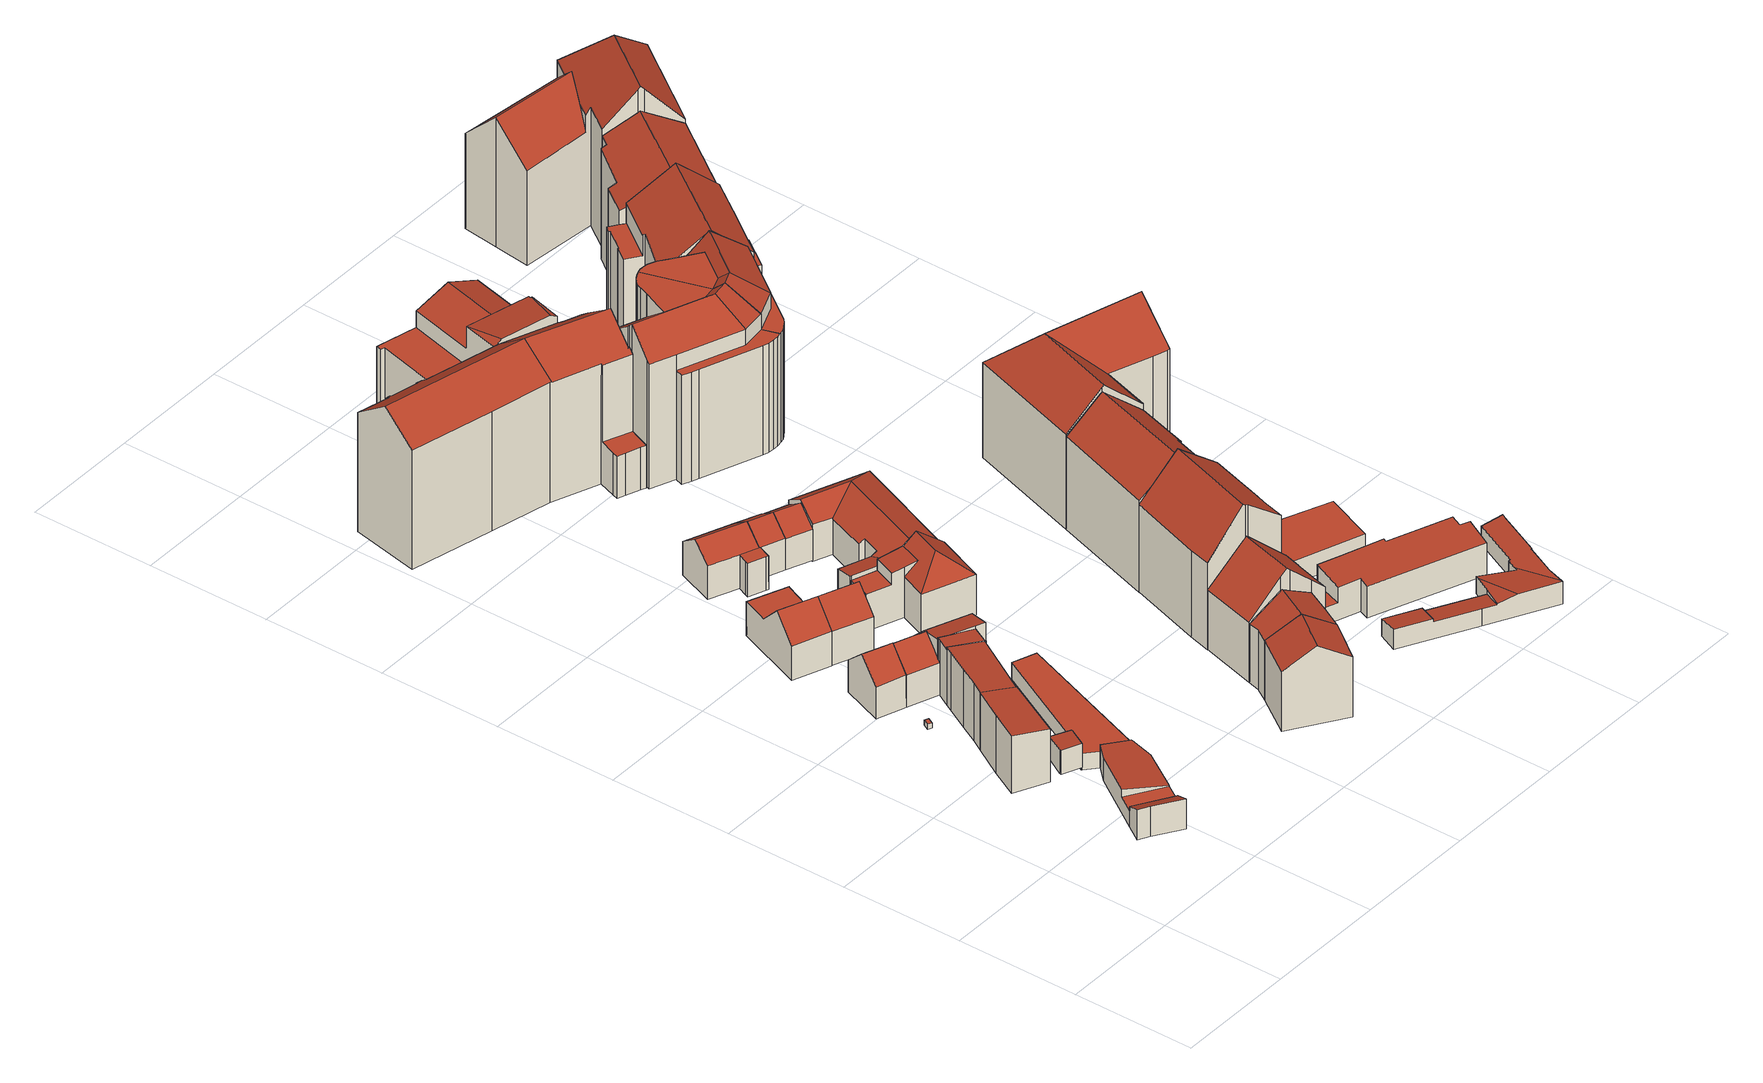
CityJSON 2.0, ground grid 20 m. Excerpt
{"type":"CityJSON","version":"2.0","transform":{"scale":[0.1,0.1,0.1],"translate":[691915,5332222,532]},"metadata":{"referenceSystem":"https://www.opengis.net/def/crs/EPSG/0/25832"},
"CityObjects":{
"building1":{"type":"Building","attributes":{"Gemeindeschluessel":"09162000","HoeheDach":"540.065","HoeheGrund":"535.010","Methode":"2000","NiedrigsteTraufeDesGebaeudes":"537.720","Geometrietyp2DReferenz":"3000","function":"31001_9998","roofType":"2100","measuredHeight":5.05,"storeysAboveGround":1},"geometry":[{"type":"MultiSurface","lod":"2","boundaries":[[[0,1,2,3]],[[4,5,6,7]],[[1,8,9,10,2]],[[3,2,10,11]],[[12,8,1,0]],[[5,13,14,6]],[[15,11,10,7,6,14,16]],[[17,18,15,16]],[[18,17,19,20]],[[16,14,13,21,22,19,17]],[[23,24,21,13,5,4]],[[24,23,12,0,3,11,15,18,20,25]],[[20,19,22,25]],[[7,10,9,4]],[[23,4,9,8,12]],[[21,24,25,22]]],"semantics":{"surfaces":[{"type":"WallSurface"},{"type":"RoofSurface"},{"type":"GroundSurface"}],"values":[0,1,1,0,0,0,0,0,0,1,0,2,0,0,0,0]}}]},
"building2":{"type":"Building","attributes":{"Gemeindeschluessel":"09162000","HoeheDach":"544.762","HoeheGrund":"534.950","Methode":"1000","NiedrigsteTraufeDesGebaeudes":"543.871","Geometrietyp2DReferenz":"3000","function":"31001_2000","roofType":"1000","measuredHeight":9.81,"storeysAboveGround":3},"geometry":[{"type":"MultiSurface","lod":"2","boundaries":[[[26,27,28,29]],[[30,31,26,29,32,33,34,35]],[[36,37,38,39,40,41,28,27]],[[31,36,27,26]],[[32,41,40,33]],[[35,38,37,30]],[[30,37,36,31]],[[34,39,38,35]],[[33,40,39,34]],[[29,28,41,32]]],"semantics":{"surfaces":[{"type":"WallSurface"},{"type":"GroundSurface"},{"type":"RoofSurface"}],"values":[0,1,2,0,0,0,0,0,0,0]}}]},
"building3":{"type":"Building","attributes":{"Gemeindeschluessel":"09162000","HoeheDach":"539.447","HoeheGrund":"535.305","Methode":"2000","NiedrigsteTraufeDesGebaeudes":"539.134","Geometrietyp2DReferenz":"3000","function":"31001_2000","roofType":"1000","measuredHeight":4.14},"geometry":[{"type":"MultiSurface","lod":"2","boundaries":[[[42,43,44,45]],[[46,42,45,47,48,49]],[[45,44,50,47]],[[49,51,52,46]],[[43,52,51,53,50,44]],[[48,53,51,49]],[[43,42,46,52]],[[47,50,53,48]]],"semantics":{"surfaces":[{"type":"WallSurface"},{"type":"GroundSurface"},{"type":"RoofSurface"}],"values":[0,1,0,0,2,0,0,0]}}]},
"building4":{"type":"Building","attributes":{"Gemeindeschluessel":"09162000","HoeheDach":"536.000","HoeheGrund":"535.100","Methode":"2000","NiedrigsteTraufeDesGebaeudes":"536.000","Geometrietyp2DReferenz":"3000","function":"31001_2000","roofType":"1000","measuredHeight":0.9},"geometry":[{"type":"MultiSurface","lod":"2","boundaries":[[[54,55,56,57]],[[55,58,59,56]],[[56,59,60,57]],[[54,61,58,55]],[[60,59,58,61]],[[57,60,61,54]]],"semantics":{"surfaces":[{"type":"GroundSurface"},{"type":"WallSurface"},{"type":"RoofSurface"}],"values":[0,1,1,1,2,1]}}]},
"building5":{"type":"Building","attributes":{"Gemeindeschluessel":"09162000","HoeheDach":"543.586","HoeheGrund":"534.880","Methode":"1000","NiedrigsteTraufeDesGebaeudes":"540.322","Geometrietyp2DReferenz":"3000","function":"31001_1000","roofType":"3100","measuredHeight":8.71,"storeysAboveGround":2},"geometry":[{"type":"MultiSurface","lod":"2","boundaries":[[[62,63,64,65]],[[66,67,68,63,62]],[[68,69,64,63]],[[70,69,68,67]],[[71,65,64,69,70]],[[70,67,66,71]],[[62,65,71,66]]],"semantics":{"surfaces":[{"type":"WallSurface"},{"type":"GroundSurface"},{"type":"RoofSurface"}],"values":[0,0,1,0,0,2,2]}}]},
"building6":{"type":"Building","attributes":{"Gemeindeschluessel":"09162000","HoeheDach":"544.696","HoeheGrund":"534.900","Methode":"2000","NiedrigsteTraufeDesGebaeudes":"543.497","Geometrietyp2DReferenz":"3000","function":"31001_2000","roofType":"1000","measuredHeight":9.8,"storeysAboveGround":3},"geometry":[{"type":"MultiSurface","lod":"2","boundaries":[[[72,73,74,75,76,77]],[[72,78,30,35,34,79,80,81,82,83,84,85,73]],[[84,86,87,85]],[[88,89,76,75]],[[81,90,91,82]],[[92,35,30,93]],[[34,39,94,79]],[[75,74,87,86,95,88]],[[35,92,39,34]],[[79,94,96,80]],[[72,77,97,78]],[[93,30,78,97]],[[83,95,86,84]],[[93,97,77,76,89,91,90,96,94,39,92]],[[83,82,91,89,88,95]],[[80,96,90,81]],[[85,87,74,73]]],"semantics":{"surfaces":[{"type":"WallSurface"},{"type":"GroundSurface"},{"type":"RoofSurface"}],"values":[0,1,0,0,0,0,0,2,0,0,0,0,0,2,0,0,0]}}]},
"building7":{"type":"Building","attributes":{"Gemeindeschluessel":"09162000","HoeheDach":"543.465","HoeheGrund":"534.927","Methode":"2000","NiedrigsteTraufeDesGebaeudes":"540.272","Geometrietyp2DReferenz":"3000","function":"31001_1000","roofType":"3100","measuredHeight":8.54,"storeysAboveGround":2},"geometry":[{"type":"MultiSurface","lod":"2","boundaries":[[[98,68,83,99]],[[63,100,101,102]],[[84,103,99,83]],[[104,105,106,107]],[[63,68,98,108,100]],[[84,83,68,63,102,104,107]],[[103,84,107,106,109]],[[109,106,105,101,100,108]],[[98,99,103,109,108]],[[102,101,105,104]]],"semantics":{"surfaces":[{"type":"WallSurface"},{"type":"GroundSurface"},{"type":"RoofSurface"}],"values":[0,0,0,0,0,1,0,2,2,0]}}]},
"building8":{"type":"Building","attributes":{"Gemeindeschluessel":"09162000","HoeheDach":"537.742","HoeheGrund":"534.870","Methode":"1000","NiedrigsteTraufeDesGebaeudes":"537.742","Geometrietyp2DReferenz":"3000","function":"31001_2000","roofType":"1000","measuredHeight":2.87},"geometry":[{"type":"MultiSurface","lod":"2","boundaries":[[[110,111,112,113]],[[114,113,112,115]],[[116,117,118,119]],[[120,121,122,123]],[[114,115,117,116]],[[110,113,114,116,119,124,120,123]],[[112,111,122,121,125,118,117,115]],[[119,118,125,124]],[[120,124,125,121]],[[110,123,122,111]]],"semantics":{"surfaces":[{"type":"WallSurface"},{"type":"GroundSurface"},{"type":"RoofSurface"}],"values":[0,0,0,0,0,1,2,0,0,0]}}]},
"building9":{"type":"Building","attributes":{"Gemeindeschluessel":"09162000","HoeheDach":"544.410","HoeheGrund":"534.810","Methode":"2000","NiedrigsteTraufeDesGebaeudes":"540.630","Geometrietyp2DReferenz":"3000","function":"31001_1000","roofType":"3100","measuredHeight":9.6,"storeysAboveGround":2},"geometry":[{"type":"MultiSurface","lod":"2","boundaries":[[[126,127,128,129]],[[130,131,132,133]],[[134,135,131,130]],[[136,137,138,139]],[[140,138,141,142]],[[133,132,137,136]],[[134,129,128,142,141,135]],[[127,140,142,128]],[[126,129,134,130,133,136,139]],[[138,137,132,131,135,141]],[[126,139,138,140,127]]],"semantics":{"surfaces":[{"type":"WallSurface"},{"type":"RoofSurface"},{"type":"GroundSurface"}],"values":[0,0,0,0,1,0,0,1,2,1,0]}}]},
"building10":{"type":"Building","attributes":{"Gemeindeschluessel":"09162000","HoeheDach":"543.990","HoeheGrund":"534.826","Methode":"2000","NiedrigsteTraufeDesGebaeudes":"540.364","Geometrietyp2DReferenz":"3000","function":"31001_9998","roofType":"2100","measuredHeight":9.16,"storeysAboveGround":1},"geometry":[{"type":"MultiSurface","lod":"2","boundaries":[[[143,101,144,145]],[[146,147,148,149]],[[150,106,151,152]],[[149,148,153,154]],[[146,149,154,155,150,152,156,157]],[[143,157,156,101]],[[155,158,106,150]],[[153,148,147,145,144,151,106,158]],[[154,153,158,155]],[[101,156,152,151,144]],[[146,157,143,145,147]]],"semantics":{"surfaces":[{"type":"RoofSurface"},{"type":"WallSurface"},{"type":"GroundSurface"}],"values":[0,1,1,1,2,1,1,0,1,1,1]}}]},
"building11":{"type":"Building","attributes":{"Gemeindeschluessel":"09162000","HoeheDach":"544.428","HoeheGrund":"534.920","Methode":"1000","NiedrigsteTraufeDesGebaeudes":"540.664","Geometrietyp2DReferenz":"3000","function":"31001_1000","roofType":"3100","measuredHeight":9.51,"storeysAboveGround":2},"geometry":[{"type":"MultiSurface","lod":"2","boundaries":[[[159,160,161,140,127]],[[162,163,164,165]],[[166,162,165,167,168,169]],[[168,160,159,169]],[[166,127,140,163,162]],[[165,164,170,167]],[[167,170,161,160,168]],[[169,159,127,166]],[[161,170,164,163,140]]],"semantics":{"surfaces":[{"type":"RoofSurface"},{"type":"WallSurface"},{"type":"GroundSurface"}],"values":[0,1,2,1,1,1,1,1,0]}}]},
"building12":{"type":"Building","attributes":{"Gemeindeschluessel":"09162000","HoeheDach":"542.600","HoeheGrund":"534.550","Methode":"2000","NiedrigsteTraufeDesGebaeudes":"540.156","Geometrietyp2DReferenz":"3000","function":"31001_1000","roofType":"3100","measuredHeight":8.05,"storeysAboveGround":2},"geometry":[{"type":"MultiSurface","lod":"2","boundaries":[[[171,172,173,174,175,176]],[[177,178,179,180]],[[181,171,176,182]],[[177,183,184,185,178]],[[186,180,179,173,172]],[[174,173,179,178,185,187,188]],[[185,184,189,187]],[[182,176,175,190]],[[191,189,184,183]],[[186,172,171,181]],[[177,180,186,181,182,190,192,193,191,183]],[[190,175,174,192]],[[191,193,188,187,189]],[[193,192,174,188]]],"semantics":{"surfaces":[{"type":"RoofSurface"},{"type":"WallSurface"},{"type":"GroundSurface"}],"values":[0,1,1,1,1,0,0,1,1,1,2,1,1,1]}}]},
"building13":{"type":"Building","attributes":{"Gemeindeschluessel":"09162000","HoeheDach":"548.185","HoeheGrund":"534.890","Methode":"1000","NiedrigsteTraufeDesGebaeudes":"545.007","Geometrietyp2DReferenz":"3000","function":"31001_1000","roofType":"3100","measuredHeight":13.29,"storeysAboveGround":3},"geometry":[{"type":"MultiSurface","lod":"2","boundaries":[[[194,195,196,197,198]],[[194,198,199,200]],[[201,202,203,197,196]],[[203,202,204,205,206]],[[196,195,207,201]],[[201,207,204,202]],[[206,205,200,199]],[[206,199,198,197,203]],[[205,204,207,195,194,200]]],"semantics":{"surfaces":[{"type":"WallSurface"},{"type":"RoofSurface"},{"type":"GroundSurface"}],"values":[0,0,1,0,0,0,0,1,2]}}]},
"building14":{"type":"Building","attributes":{"Gemeindeschluessel":"09162000","HoeheDach":"545.290","HoeheGrund":"534.740","Methode":"2000","NiedrigsteTraufeDesGebaeudes":"540.970","Geometrietyp2DReferenz":"3000","function":"31001_1000","roofType":"3200","measuredHeight":10.55,"storeysAboveGround":2},"geometry":[{"type":"MultiSurface","lod":"2","boundaries":[[[208,209,210,211,212,213]],[[214,210,215]],[[208,213,216,217]],[[218,219,220]],[[221,219,218,222]],[[212,211,223,224]],[[219,221,225,226]],[[218,215,210,209,222]],[[212,224,216,213]],[[226,227,220,219]],[[210,214,228,223,211]],[[217,216,224,223,228,227,226,225]],[[227,228,214,215,218,220]],[[221,222,209,208,217,225]]],"semantics":{"surfaces":[{"type":"WallSurface"},{"type":"RoofSurface"},{"type":"GroundSurface"}],"values":[0,0,0,1,0,0,0,0,1,1,1,0,1,2]}}]},
"building15":{"type":"Building","attributes":{"Gemeindeschluessel":"09162000","HoeheDach":"542.501","HoeheGrund":"534.750","Methode":"1000","NiedrigsteTraufeDesGebaeudes":"540.169","Geometrietyp2DReferenz":"3000","function":"31001_1000","roofType":"3100","measuredHeight":7.75,"storeysAboveGround":2},"geometry":[{"type":"MultiSurface","lod":"2","boundaries":[[[229,178,230,184,231]],[[229,231,232,233,234]],[[235,236,184,230]],[[232,236,235,237,233]],[[233,237,179,234]],[[234,179,178,229]],[[231,184,236,232]],[[179,237,235,230,178]]],"semantics":{"surfaces":[{"type":"WallSurface"},{"type":"GroundSurface"},{"type":"RoofSurface"}],"values":[0,1,2,0,0,0,0,2]}}]},
"building16":{"type":"Building","attributes":{"Gemeindeschluessel":"09162000","HoeheDach":"548.130","HoeheGrund":"534.890","Methode":"2000","NiedrigsteTraufeDesGebaeudes":"544.814","Geometrietyp2DReferenz":"3000","function":"31001_2000","roofType":"3100","measuredHeight":13.24},"geometry":[{"type":"MultiSurface","lod":"2","boundaries":[[[238,239,240,241]],[[239,242,243,240]],[[244,245,198,194]],[[246,247,248,249]],[[249,248,245,244]],[[195,194,198,250,251]],[[251,250,252,241,240,243,253]],[[207,195,251,253]],[[195,207,242,239,238,246,249,244,194]],[[246,238,241,252,247]],[[198,245,248,247,252,250]],[[242,207,253,243]]],"semantics":{"surfaces":[{"type":"WallSurface"},{"type":"RoofSurface"},{"type":"GroundSurface"}],"values":[0,0,0,0,0,0,1,0,2,0,1,0]}}]},
"building17":{"type":"Building","attributes":{"Gemeindeschluessel":"09162000","HoeheDach":"558.360","HoeheGrund":"533.820","Methode":"2000","NiedrigsteTraufeDesGebaeudes":"541.025","Geometrietyp2DReferenz":"3000","function":"31001_9998","roofType":"3100","measuredHeight":24.54,"storeysAboveGround":4},"geometry":[{"type":"MultiSurface","lod":"2","boundaries":[[[254,255,256,257]],[[258,259,260,261,262,263]],[[264,265,266,267]],[[268,269,270,271]],[[257,256,272,273]],[[274,275,263,262,276,277,278]],[[267,266,279,259]],[[264,280,281,282,265]],[[283,284,285,286,287]],[[288,274,278,289]],[[290,291,271,270]],[[292,293,287,286,294,295,296,297,298,272,256,255,299]],[[300,299,255,254]],[[301,302,285,284]],[[303,304,305,296,295]],[[269,280,264,267,259,258,306,288,289,307,308,309,301,284,283,310,311,300,254,257,273,312,313,305,304,314,315,290,270]],[[314,316,317,315]],[[318,319,261,260,279,266,265,282,294,320]],[[315,317,291,290]],[[308,307,277,276,319,318]],[[306,275,274,288]],[[292,311,310,293]],[[311,292,299,300]],[[313,297,296,305]],[[304,303,316,314]],[[279,260,259]],[[268,271,291,317,316,303,295,294,282,281]],[[302,321,320,294,286,285]],[[262,261,319,276]],[[283,287,293,310]],[[258,263,275,306]],[[269,268,281,280]],[[289,278,277,307]],[[309,308,318,320,321]],[[273,272,298,312]],[[297,313,312,298]],[[309,321,302,301]]],"semantics":{"surfaces":[{"type":"WallSurface"},{"type":"RoofSurface"},{"type":"GroundSurface"}],"values":[0,0,0,0,0,1,0,0,0,0,0,1,0,0,0,2,0,1,0,0,0,0,0,0,0,0,1,1,0,0,0,0,0,0,0,0,0]}}]},
"building18":{"type":"Building","attributes":{"Gemeindeschluessel":"09162000","HoeheDach":"542.532","HoeheGrund":"534.750","Methode":"1000","NiedrigsteTraufeDesGebaeudes":"540.105","Geometrietyp2DReferenz":"3000","function":"31001_1000","roofType":"3100","measuredHeight":7.78,"storeysAboveGround":2},"geometry":[{"type":"MultiSurface","lod":"2","boundaries":[[[322,323,232,324]],[[322,324,235,325]],[[326,325,235,327]],[[328,323,322,325,326]],[[328,326,327,233]],[[324,232,233,327,235]],[[328,233,232,323]]],"semantics":{"surfaces":[{"type":"WallSurface"},{"type":"RoofSurface"},{"type":"GroundSurface"}],"values":[0,1,1,0,0,0,2]}}]},
"building19":{"type":"Building","attributes":{"Gemeindeschluessel":"09162000","HoeheDach":"543.220","HoeheGrund":"534.710","Methode":"2000","NiedrigsteTraufeDesGebaeudes":"540.869","Geometrietyp2DReferenz":"3000","function":"31001_9998","roofType":"3100","measuredHeight":8.51,"storeysAboveGround":2},"geometry":[{"type":"MultiSurface","lod":"2","boundaries":[[[329,330,331,332,333]],[[334,335,329,333]],[[334,336,225,335]],[[337,338,339,340]],[[341,342,343,344]],[[217,345,338,337]],[[346,334,333,332]],[[347,348,349,350,351]],[[340,339,352,353]],[[354,352,339,338,345,355]],[[347,351,331,330]],[[346,332,331,351,350]],[[225,217,337,340,353,344,343,348,347,330,329,335]],[[334,346,356,336]],[[346,350,349,342,341,354,355,356]],[[343,342,349,348]],[[345,217,225,336,356,355]],[[354,341,344,353,352]]],"semantics":{"surfaces":[{"type":"WallSurface"},{"type":"RoofSurface"},{"type":"GroundSurface"}],"values":[0,0,0,0,0,0,1,0,0,1,0,1,2,1,1,0,0,0]}}]},
"building20":{"type":"Building","attributes":{"Gemeindeschluessel":"09162000","HoeheDach":"551.340","HoeheGrund":"534.870","Methode":"2000","NiedrigsteTraufeDesGebaeudes":"538.478","Geometrietyp2DReferenz":"3000","function":"31001_9998","roofType":"3100","measuredHeight":16.47,"storeysAboveGround":3},"geometry":[{"type":"MultiSurface","lod":"2","boundaries":[[[357,358,359,360]],[[361,362,358,357]],[[363,364,249,246,238,239,365,366,361,357,360,367,368]],[[367,369,370,368]],[[249,371,372,246]],[[373,374,375,376]],[[363,377,378,364]],[[238,246,372,379,380]],[[380,379,381,382,383,384]],[[370,369,373,376]],[[363,368,370,376,375,377]],[[365,383,382,366]],[[367,360,359,374,373,369]],[[361,366,382,381,362]],[[372,371,378,377,375,374,359,358,362,381,379]],[[238,380,384,239]],[[364,378,371,249]],[[239,384,383,365]]],"semantics":{"surfaces":[{"type":"WallSurface"},{"type":"GroundSurface"},{"type":"RoofSurface"}],"values":[0,0,1,0,0,0,0,0,2,2,0,0,0,0,2,0,0,0]}}]},
"building21":{"type":"Building","attributes":{"Gemeindeschluessel":"09162000","HoeheDach":"556.923","HoeheGrund":"534.760","Methode":"2000","NiedrigsteTraufeDesGebaeudes":"549.602","Geometrietyp2DReferenz":"3000","function":"31001_9998","roofType":"3100","measuredHeight":22.16,"storeysAboveGround":5},"geometry":[{"type":"MultiSurface","lod":"2","boundaries":[[[385,386,387,388,389]],[[390,388,387,391]],[[392,393,394,395]],[[391,387,386,396]],[[397,398,390,391,396,399,400,401,392,395]],[[397,402,385,389,398]],[[400,403,404,401]],[[402,394,393,404,403,405,386,385]],[[395,394,402,397]],[[396,386,405,399]],[[401,404,393,392]],[[399,405,403,400]],[[398,389,388,390]]],"semantics":{"surfaces":[{"type":"RoofSurface"},{"type":"WallSurface"},{"type":"GroundSurface"}],"values":[0,1,1,1,2,1,1,0,1,1,1,1,1]}}]},
"building22":{"type":"Building","attributes":{"Gemeindeschluessel":"09162000","HoeheDach":"554.850","HoeheGrund":"532.860","Methode":"2000","NiedrigsteTraufeDesGebaeudes":"547.340","Geometrietyp2DReferenz":"3000","function":"31001_9998","roofType":"3100","measuredHeight":21.99,"storeysAboveGround":3},"geometry":[{"type":"MultiSurface","lod":"2","boundaries":[[[406,407,408]],[[409,410,411,412]],[[413,414,415,416]],[[417,418,419,420]],[[421,422,423,424,425]],[[422,421,426,427,428,409,412,416,415,429,420,419,430]],[[431,432,408,407,433,434]],[[428,435,410,409]],[[406,436,424,423,437,407]],[[431,418,417,438,414,413,411,410,435,439,432]],[[422,430,440,441,437,423]],[[441,440,442,443]],[[426,444,436,406,408,432,439,427]],[[444,425,424,436]],[[412,411,413,416]],[[421,425,444,426]],[[427,439,435,428]],[[437,441,443,433,407]],[[443,442,434,433]],[[429,438,417,420]],[[430,419,418,431,434,442,440]],[[414,438,429,415]]],"semantics":{"surfaces":[{"type":"RoofSurface"},{"type":"WallSurface"},{"type":"GroundSurface"}],"values":[0,1,1,1,1,2,1,1,0,0,1,0,1,0,1,1,1,1,0,1,1,1]}}]},
"building23":{"type":"Building","attributes":{"Gemeindeschluessel":"09162000","HoeheDach":"559.076","HoeheGrund":"533.990","Methode":"2000","NiedrigsteTraufeDesGebaeudes":"552.590","Geometrietyp2DReferenz":"3000","function":"31001_1000","roofType":"3100","measuredHeight":25.09,"storeysAboveGround":6},"geometry":[{"type":"MultiSurface","lod":"2","boundaries":[[[445,446,447,448]],[[449,450,451,452,453,454]],[[455,456,457,458]],[[459,460,446,445]],[[455,458,461,462,463,464,465,466,467,468]],[[469,470,471,472]],[[473,474,475,476]],[[456,455,468,477]],[[478,479,454,453,480]],[[452,451,481,482]],[[483,465,464,484]],[[461,458,485]],[[457,486,487,485,458]],[[488,489,460,459]],[[490,491,492,493]],[[494,467,466,495]],[[472,471,479,478]],[[496,497,449,498]],[[470,469,448,447]],[[499,463,462,450]],[[498,449,454,479]],[[493,492,489,488]],[[495,466,465,483]],[[477,468,467,494]],[[451,450,462,461,485,487,475,474]],[[481,451,474,473]],[[463,499,497,496,491,490,484,464]],[[469,472,478,480,482,481,473,476,486,457,456,477,494,495,483,484,490,493,488,459,445,448]],[[498,479,471,470,447,446,460,489,492,491,496]],[[449,497,499,450]],[[480,453,452,482]],[[476,475,487,486]]],"semantics":{"surfaces":[{"type":"WallSurface"},{"type":"RoofSurface"},{"type":"GroundSurface"}],"values":[0,1,0,0,1,0,0,0,0,0,0,0,0,0,0,0,0,0,0,1,0,0,0,0,1,0,0,2,1,1,0,0]}}]},
"building24":{"type":"Building","attributes":{"Gemeindeschluessel":"09162000","HoeheDach":"555.789","HoeheGrund":"534.710","Methode":"1000","NiedrigsteTraufeDesGebaeudes":"549.775","Geometrietyp2DReferenz":"3000","function":"31001_9998","roofType":"3100","measuredHeight":21.08,"storeysAboveGround":4},"geometry":[{"type":"MultiSurface","lod":"2","boundaries":[[[500,501,502,503]],[[504,505,506,507]],[[506,508,503,502,507]],[[509,510,511,512]],[[513,514,505,504]],[[502,501,515,512,511,513,504,507]],[[516,515,501,500]],[[512,515,516,517,509]],[[511,510,514,513]],[[506,505,514,510,509,517,508]],[[516,500,503,508,517]]],"semantics":{"surfaces":[{"type":"WallSurface"},{"type":"GroundSurface"},{"type":"RoofSurface"}],"values":[0,0,0,0,0,1,0,0,0,2,2]}}]},
"building25":{"type":"Building","attributes":{"Gemeindeschluessel":"09162000","HoeheDach":"541.286","HoeheGrund":"534.971","Methode":"2000","NiedrigsteTraufeDesGebaeudes":"537.958","Geometrietyp2DReferenz":"3000","function":"31001_2000","roofType":"1000","measuredHeight":6.32},"geometry":[{"type":"MultiSurface","lod":"2","boundaries":[[[518,519,520,521,522,523,524,525,526,527,528,529]],[[530,519,518,531]],[[532,521,520,533]],[[534,523,522,535]],[[536,537,538,539,540,534,535,532,533,530,531,541]],[[536,542,543,528,527,537]],[[531,518,529,544,545,541]],[[544,529,528,543]],[[533,520,519,530]],[[541,545,542,536]],[[539,525,524,540]],[[540,524,523,534]],[[538,526,525,539]],[[544,543,542,545]],[[535,522,521,532]],[[537,527,526,538]]],"semantics":{"surfaces":[{"type":"RoofSurface"},{"type":"WallSurface"},{"type":"GroundSurface"}],"values":[0,1,1,1,2,1,1,1,1,1,1,1,1,0,1,1]}}]},
"building26":{"type":"Building","attributes":{"Gemeindeschluessel":"09162000","HoeheDach":"538.734","HoeheGrund":"534.890","Methode":"2000","NiedrigsteTraufeDesGebaeudes":"537.252","Geometrietyp2DReferenz":"3000","function":"31001_2000","roofType":"2100","measuredHeight":3.84},"geometry":[{"type":"MultiSurface","lod":"2","boundaries":[[[546,547,548,549,550]],[[551,552,553,554]],[[555,556,557,558]],[[559,560,561,562]],[[563,564,565,566]],[[561,567,568,558,557,562]],[[546,550,569,564,563,568,567]],[[548,547,570,571]],[[572,573,574,575]],[[559,562,557,556]],[[575,574,552,551]],[[576,577,578,579,580]],[[581,582,583,584,585]],[[586,587,571,570]],[[556,555,566,565,585,584,560,559]],[[547,546,567,561,560,584,583,578,577,572,575,551,554,588,586,570]],[[577,576,573,572]],[[548,571,587,589,553,552,574,573,576,580,549]],[[588,589,587,586]],[[568,563,566,555,558]],[[582,581,569,550,549,580,579]],[[554,553,589,588]],[[582,579,578,583]],[[569,581,585,565,564]]],"semantics":{"surfaces":[{"type":"WallSurface"},{"type":"RoofSurface"},{"type":"GroundSurface"}],"values":[0,0,0,0,0,0,0,0,0,1,0,0,0,0,0,2,0,1,0,1,1,0,0,1]}}]},
"building27":{"type":"Building","attributes":{"Gemeindeschluessel":"09162000","HoeheDach":"538.698","HoeheGrund":"534.840","Methode":"1000","NiedrigsteTraufeDesGebaeudes":"538.698","Geometrietyp2DReferenz":"3000","function":"31001_2000","roofType":"1000","measuredHeight":3.86},"geometry":[{"type":"MultiSurface","lod":"2","boundaries":[[[590,400,399,591,592]],[[400,590,593,594]],[[593,595,596,597,594]],[[590,592,595,593]],[[399,597,596,591]],[[592,591,596,595]],[[399,400,594,597]]],"semantics":{"surfaces":[{"type":"GroundSurface"},{"type":"WallSurface"},{"type":"RoofSurface"}],"values":[0,1,2,1,1,1,1]}}]},
"building28":{"type":"Building","attributes":{"Gemeindeschluessel":"09162000","HoeheDach":"559.070","HoeheGrund":"534.050","Methode":"2000","NiedrigsteTraufeDesGebaeudes":"551.870","Geometrietyp2DReferenz":"3000","function":"31001_1000","roofType":"3100","measuredHeight":25.02,"storeysAboveGround":6},"geometry":[{"type":"MultiSurface","lod":"2","boundaries":[[[598,599,491,490]],[[600,601,599,598]],[[490,491,496,497,499,463,464,484]],[[602,603,604,605]],[[606,607,608,604,603,609,610]],[[611,612,613,614,615,600,598,490,484,616,617,618,619,620,602,605,621]],[[613,622,623,614]],[[612,624,622,613]],[[617,625,626,618]],[[603,627,609]],[[628,629,497,496]],[[616,630,625,617]],[[605,604,608,621]],[[619,631,632,620]],[[499,606,610,463]],[[606,629,633,607]],[[620,632,627,603,602]],[[491,599,601,634,623,622,624,635,636,628,496]],[[614,623,634,615]],[[611,635,624,612]],[[636,633,629,628]],[[611,621,608,607,633,636,635]],[[497,629,606,499]],[[618,626,631,619]],[[463,610,609,627,632,631,626,625,630,464]],[[615,634,601,600]],[[484,464,630,616]]],"semantics":{"surfaces":[{"type":"WallSurface"},{"type":"RoofSurface"},{"type":"GroundSurface"}],"values":[0,0,0,0,1,2,0,0,0,0,0,0,0,0,1,1,0,1,0,0,0,0,1,0,1,0,0]}}]},
"building29":{"type":"Building","attributes":{"Gemeindeschluessel":"09162000","HoeheDach":"556.781","HoeheGrund":"534.660","Methode":"1000","NiedrigsteTraufeDesGebaeudes":"550.664","Geometrietyp2DReferenz":"3000","function":"31001_9998","roofType":"3100","measuredHeight":22.12,"storeysAboveGround":4},"geometry":[{"type":"MultiSurface","lod":"2","boundaries":[[[637,638,639,640,641]],[[642,643,644,645]],[[643,639,638,646,647,644]],[[643,642,648,649,639]],[[650,651,652,653]],[[654,655,656,657]],[[653,652,658,659]],[[637,657,656,638]],[[645,644,647,660]],[[512,511,654,657,637,641]],[[512,641,640,515]],[[658,656,661,659]],[[639,649,515,640]],[[650,653,659,661,511,512,515,649,648,642,645,660]],[[646,651,650,660,647]],[[658,652,651,646,638,656,655,656]],[[511,661,656,655,654]]],"semantics":{"surfaces":[{"type":"RoofSurface"},{"type":"WallSurface"},{"type":"GroundSurface"}],"values":[0,1,0,1,1,0,1,0,1,1,1,1,1,2,1,0,1]}}]},
"building30":{"type":"Building","attributes":{"Gemeindeschluessel":"09162000","HoeheDach":"559.101","HoeheGrund":"534.363","Methode":"2000","NiedrigsteTraufeDesGebaeudes":"550.340","Geometrietyp2DReferenz":"3000","function":"31001_1000","roofType":"3100","measuredHeight":24.74,"storeysAboveGround":6},"geometry":[{"type":"MultiSurface","lod":"2","boundaries":[[[662,663,664,665]],[[666,667,668,669]],[[670,671,672,673,666,669,674,675,662,665,676,677,678,679,680,681,682,683,684,685]],[[683,686,687,684]],[[675,688,663,662]],[[689,690,691,608,692,693,694,695,696,697]],[[698,699,700,664,663,688,701,668,667]],[[684,687,702,685]],[[670,608,691,671]],[[689,673,672,690]],[[690,672,671,691]],[[674,701,688,675]],[[698,697,696,699]],[[703,704,705,693,692,702,687,686]],[[679,705,704,680]],[[680,704,703,681]],[[670,685,702,692,608]],[[665,664,700,676]],[[677,676,700,699,696,695]],[[666,673,689,697,698,667]],[[703,686,683,682,681]],[[677,695,694,678]],[[679,678,694,693,705]],[[669,668,701,674]]],"semantics":{"surfaces":[{"type":"WallSurface"},{"type":"GroundSurface"},{"type":"RoofSurface"}],"values":[0,0,1,0,0,2,2,0,0,0,0,0,0,2,0,0,0,0,0,0,0,0,0,0]}}]},
"building31":{"type":"Building","attributes":{"Gemeindeschluessel":"09162000","HoeheDach":"556.805","HoeheGrund":"534.630","Methode":"2000","NiedrigsteTraufeDesGebaeudes":"552.560","Geometrietyp2DReferenz":"3000","function":"31001_1000","roofType":"3100","measuredHeight":22.18,"storeysAboveGround":6},"geometry":[{"type":"MultiSurface","lod":"2","boundaries":[[[706,707,708,709]],[[710,711,712,713]],[[714,715,711,710]],[[716,717,718,719]],[[713,712,720,721]],[[719,718,722,723]],[[724,725,717,716]],[[715,726,727,728,722,718,717,725,720,712,711]],[[729,730,707,706]],[[731,732,733,727,726]],[[721,720,725,724]],[[706,709,728,727,733,729]],[[730,732,731,714,710,713,721,724,716,719,723,708,707]],[[715,714,731,726]],[[708,723,722,728,709]],[[730,729,733,732]]],"semantics":{"surfaces":[{"type":"WallSurface"},{"type":"RoofSurface"},{"type":"GroundSurface"}],"values":[0,0,0,0,0,0,0,1,0,0,0,1,2,0,0,0]}}]},
"building32":{"type":"Building","attributes":{"Gemeindeschluessel":"09162000","HoeheDach":"537.335","HoeheGrund":"534.767","Methode":"1000","NiedrigsteTraufeDesGebaeudes":"537.335","Geometrietyp2DReferenz":"3000","function":"51009_1610","roofType":"1000","measuredHeight":2.57},"geometry":[{"type":"MultiSurface","lod":"2","boundaries":[[[734,735,736,737]],[[735,738,739,736]],[[737,740,741,734]],[[736,739,740,737]],[[740,739,738,741]],[[734,741,738,735]]],"semantics":{"surfaces":[{"type":"GroundSurface"},{"type":"WallSurface"},{"type":"RoofSurface"}],"values":[0,1,1,1,2,1]}}]},
"building33":{"type":"Building","attributes":{"Gemeindeschluessel":"09162000","HoeheDach":"560.850","HoeheGrund":"534.770","Methode":"2000","NiedrigsteTraufeDesGebaeudes":"550.984","Geometrietyp2DReferenz":"3000","function":"31001_9998","roofType":"3100","measuredHeight":26.08,"storeysAboveGround":5},"geometry":[{"type":"MultiSurface","lod":"2","boundaries":[[[742,743,744,745]],[[746,747,748]],[[749,750,751,752]],[[753,754,755,756,757]],[[753,757,750,749]],[[758,759,760,761,762,763]],[[762,764,763]],[[753,749,752,765,766,742,745,767,768,754]],[[769,748,744]],[[767,747,770,768]],[[758,769,744,743,759]],[[765,752,751,764,762,761]],[[765,761,760,766]],[[755,770,747,746,756]],[[768,770,755,754]],[[767,745,744,748,747]],[[742,766,760,759,743]],[[763,764,751,750,757,756,746,748,769]],[[763,769,758]]],"semantics":{"surfaces":[{"type":"WallSurface"},{"type":"RoofSurface"},{"type":"GroundSurface"}],"values":[0,1,0,0,0,1,0,2,0,0,1,0,0,1,0,0,0,1,0]}}]}
},
"vertices":[
[127,123,30],[127,123,81],[110,133,81],[110,133,30],[187,122,57],[205,151,57],[146,187,57],[127,159,57],[171,95,81],[187,122,65],[127,159,65],[127,159,30],[171,95,30],[205,151,58],[146,187,70],[188,251,30],[188,251,70],[210,274,69],[210,274,30],[253,254,61],[253,254,30],[245,214,58],[253,252,61],[187,122,30],[245,214,30],[253,252,30],
[144,310,29],[144,310,119],[143,309,119],[143,309,29],[191,404,29],[145,313,29],[90,334,29],[113,379,29],[142,429,29],[168,416,29],[145,313,119],[191,404,119],[168,416,123],[142,429,127],[113,379,128],[90,334,127],
[162,307,33],[162,307,74],[180,339,71],[180,339,33],[161,304,33],[210,324,33],[210,323,33],[191,291,33],[210,324,71],[191,291,74],[161,304,74],[210,323,71],
[133,513,31],[138,523,31],[144,520,31],[139,510,31],[138,523,40],[144,520,40],[139,510,40],[133,513,40],
[184,635,84],[184,635,29],[136,653,29],[136,653,84],[170,602,116],[157,569,84],[157,569,29],[111,585,29],[111,585,83],[124,620,116],
[251,503,29],[266,533,29],[266,533,115],[251,504,115],[251,504,117],[251,503,117],[249,504,29],[153,448,29],[169,479,29],[189,517,29],[195,527,29],[208,550,29],[210,555,29],[238,544,29],[210,555,123],[238,544,119],[196,529,123],[196,529,127],[189,517,127],[195,527,127],[168,416,122],[191,404,117],[153,448,127],[208,550,123],[169,479,127],[249,504,117],
[157,569,83],[208,550,83],[184,635,83],[233,616,84],[233,616,29],[210,555,87],[222,588,29],[222,588,110],[221,585,113],[221,585,29],[170,602,115],[221,583,115],
[253,254,29],[253,254,57],[210,274,57],[210,274,29],[191,291,29],[191,291,57],[191,292,29],[191,292,57],[210,323,57],[210,323,29],[297,495,29],[297,495,57],[335,481,57],[335,481,29],[210,324,29],[210,324,57],
[170,708,28],[170,708,87],[111,731,86],[111,731,28],[217,818,28],[217,818,86],[216,817,86],[216,817,28],[154,843,28],[154,843,86],[199,776,28],[199,776,86],[196,777,86],[196,777,28],[183,742,124],[137,800,86],[124,766,124],
[304,588,84],[223,589,112],[294,561,112],[280,527,28],[280,527,120],[266,533,120],[266,533,28],[221,585,28],[222,588,112],[222,588,28],[238,544,120],[238,544,28],[210,555,28],[233,616,28],[304,588,28],[210,555,120],
[232,683,87],[236,693,97],[245,718,124],[196,777,29],[196,777,87],[199,776,87],[199,776,29],[170,708,29],[259,752,29],[236,693,29],[232,683,29],[259,752,87],
[255,888,82],[259,886,82],[267,907,82],[237,919,82],[230,903,82],[228,898,82],[266,908,25],[266,908,82],[268,907,82],[268,907,25],[255,888,25],[228,898,25],[290,969,25],[290,969,82],[278,938,106],[259,886,25],[202,969,106],[190,938,82],[213,999,82],[230,903,25],[213,999,25],[237,919,25],[190,938,25],
[560,136,29],[513,165,29],[513,165,160],[516,163,162],[560,136,131],[545,115,131],[545,115,29],[471,192,130],[428,129,131],[471,101,162],[428,129,29],[514,73,29],[514,73,131],[471,192,29],
[263,720,27],[320,699,27],[320,699,112],[302,706,109],[302,706,90],[263,720,90],[341,691,115],[320,699,96],[276,756,90],[276,756,27],[303,656,96],[385,624,96],[355,671,133],[385,624,27],[303,656,27],[316,742,109],[316,742,90],[417,705,27],[417,705,96],[374,720,133],[355,728,115],
[266,908,28],[278,938,105],[290,969,28],[329,953,28],[305,893,28],[268,907,28],[317,923,105],[329,953,82],[305,893,82],
[543,220,29],[490,233,29],[490,233,128],[543,220,160],[484,213,29],[484,213,131],[578,170,29],[578,170,130],[559,216,29],[559,216,153],[596,208,131],[596,208,29],[516,163,161],[513,165,159],[545,219,161],[471,192,129],
[90,1407,18],[90,1407,217],[135,1397,217],[135,1397,18],[348,1166,18],[363,1203,18],[363,1203,223],[362,1201,221],[362,1201,90],[348,1166,90],[364,1210,18],[364,1210,228],[366,1210,228],[366,1210,18],[387,1268,252],[387,1268,18],[404,1311,18],[404,1311,217],[136,1400,215],[136,1400,18],[316,1178,90],[339,1170,90],[317,1219,90],[307,1192,90],[304,1183,90],[363,1203,222],[386,1265,18],[386,1265,255],[381,1254,264],[27,1417,18],[4,1305,18],[4,1305,221],[15,1360,264],[27,1417,221],[316,1178,18],[304,1183,18],[395,1315,18],[395,1315,218],[82,1412,215],[80,1404,221],[255,1305,264],[266,1360,222],[198,1376,222],[144,1389,221],[145,1398,215],[90,1411,215],[90,1411,18],[140,1273,18],[140,1273,221],[368,1336,210],[368,1336,18],[198,1376,18],[339,1170,18],[307,1192,18],[317,1221,18],[241,1250,18],[80,1404,18],[82,1412,18],[145,1398,18],[144,1389,18],[366,1326,18],[371,1324,18],[366,1326,218],[371,1324,218],[317,1221,222],[317,1219,221],[244,1249,221],[241,1250,222],
[370,937,81],[370,937,28],[329,953,81],[358,907,105],[345,876,81],[305,893,81],[345,876,28],
[370,937,27],[345,876,27],[345,876,90],[357,906,112],[370,937,89],[490,890,89],[490,890,27],[417,705,89],[275,757,27],[275,757,97],[285,785,90],[285,785,27],[346,766,94],[358,796,94],[358,796,27],[346,766,27],[276,756,97],[432,877,112],[374,864,27],[349,800,27],[349,800,89],[373,864,89],[374,864,89],[286,787,89],[286,787,27],[337,769,89],[341,733,97],[371,722,112],
[636,291,29],[636,291,137],[642,289,131],[642,289,29],[581,306,29],[581,306,191],[634,260,29],[619,202,29],[514,324,29],[576,307,29],[656,285,29],[649,256,29],[656,285,65],[649,256,65],[596,208,152],[559,216,188],[643,289,69],[643,289,130],[635,260,130],[635,260,69],[634,260,131],[619,202,130],[554,217,193],[543,220,183],[578,307,193],[576,307,191],[514,324,131],[490,233,131],
[573,308,249],[619,457,249],[562,480,177],[524,360,176],[514,324,177],[524,360,28],[562,480,28],[636,291,28],[636,291,201],[581,306,244],[581,306,28],[619,457,28],[576,307,28],[514,324,28],[677,434,28],[650,343,28],[646,329,28],[576,307,247],[650,343,201],[646,329,201],[677,434,202],
[272,1358,229],[275,1421,220],[260,1361,220],[204,1420,9],[204,1420,153],[206,1429,153],[206,1429,9],[212,1427,153],[238,1534,153],[238,1534,9],[212,1427,9],[234,1545,153],[238,1544,153],[238,1544,9],[234,1545,9],[383,1391,9],[380,1392,9],[380,1392,220],[382,1391,221],[383,1391,220],[368,1336,9],[198,1376,9],[208,1419,9],[232,1536,9],[407,1504,9],[302,1529,153],[260,1361,153],[275,1421,181],[302,1529,181],[208,1419,153],[356,1339,228],[381,1396,220],[232,1536,153],[198,1376,153],[407,1504,183],[381,1396,183],[357,1516,204],[330,1408,204],[368,1336,221],
[503,1085,20],[503,1085,206],[407,1121,206],[407,1121,20],[490,1105,232],[488,1156,271],[363,1203,271],[348,1166,238],[346,1160,232],[386,1144,232],[452,1257,256],[452,1257,20],[446,1242,20],[446,1242,256],[512,1082,20],[512,1082,206],[429,1198,256],[490,1175,256],[511,1178,256],[479,1282,256],[472,1279,256],[465,1275,256],[460,1270,256],[455,1264,256],[395,1125,20],[395,1125,206],[381,1131,206],[381,1131,20],[366,1210,20],[366,1210,264],[364,1210,264],[364,1210,20],[455,1264,20],[386,1144,20],[386,1144,206],[346,1160,20],[363,1203,20],[348,1166,20],[472,1279,20],[479,1282,20],[446,1242,217],[386,1265,20],[386,1265,217],[521,1081,20],[521,1081,206],[540,1083,20],[540,1083,206],[531,1081,206],[531,1081,20],[460,1270,20],[465,1275,20],[531,1110,206],[531,1110,232],[490,1105,206],[516,1160,271],
[562,480,183],[562,480,27],[619,457,27],[619,457,237],[704,523,27],[704,523,184],[677,434,183],[677,434,27],[619,457,238],[671,628,237],[735,607,178],[735,607,27],[671,628,27],[710,522,27],[710,522,178],[615,647,27],[615,647,185],[671,628,238],
[710,211,86],[704,195,84],[882,126,84],[901,170,90],[886,176,90],[892,193,92],[847,210,92],[792,231,92],[794,236,93],[728,259,93],[692,272,93],[675,223,86],[704,195,30],[710,211,30],[901,170,30],[882,126,30],[892,193,30],[886,176,30],[665,282,30],[728,259,30],[794,236,30],[792,231,30],[847,210,30],[648,233,30],[665,282,60],[692,272,60],[675,223,60],[648,233,60],
[894,4,29],[905,36,29],[905,36,66],[895,7,67],[894,4,67],[965,163,29],[965,163,67],[964,161,67],[964,161,29],[738,126,53],[738,126,58],[722,95,63],[722,95,58],[685,155,58],[685,155,29],[670,123,29],[670,123,63],[807,50,58],[807,50,59],[823,80,59],[823,80,53],[786,61,29],[786,61,58],[835,35,67],[927,84,29],[927,84,67],[898,98,29],[898,98,60],[934,176,60],[934,176,29],[895,98,59],[895,98,29],[884,76,29],[884,76,60],[887,83,59],[838,108,59],[840,112,58],[840,112,29],[824,80,29],[824,80,59],[928,84,29],[928,84,67],[961,156,29],[961,156,67],
[815,285,28],[743,407,28],[847,365,28],[815,285,67],[650,343,67],[847,365,67],[743,407,67],[677,434,67],
[548,1085,20],[548,1085,206],[555,1089,20],[555,1089,206],[528,1267,20],[528,1267,199],[543,1288,199],[543,1288,20],[539,1170,271],[597,1251,271],[594,1253,267],[571,1238,256],[535,1187,256],[649,1214,20],[613,1162,20],[573,1106,20],[568,1099,20],[562,1094,20],[486,1284,20],[494,1284,20],[501,1283,20],[508,1280,20],[515,1277,20],[594,1253,20],[573,1106,206],[568,1099,206],[613,1162,206],[494,1284,256],[501,1283,256],[528,1267,256],[577,1129,206],[577,1129,232],[486,1284,256],[508,1280,256],[515,1277,256],[642,1219,232],[562,1094,206],[649,1214,206],[642,1219,206],
[674,627,248],[717,763,248],[675,838,189],[615,647,189],[671,628,245],[886,777,27],[886,777,189],[890,776,189],[890,776,27],[874,717,248],[874,719,246],[862,784,27],[675,838,27],[858,656,27],[858,656,187],[854,657,187],[854,657,27],[735,607,189],[759,686,189],[759,687,189],[734,607,189],[831,664,187],[831,664,27],[874,719,27],[759,687,27],
[604,1430,24],[604,1430,183],[611,1439,183],[611,1439,24],[566,1376,24],[566,1376,183],[581,1397,183],[581,1397,24],[594,1253,24],[543,1288,24],[538,1291,24],[592,1358,24],[583,1396,24],[606,1429,24],[626,1429,24],[636,1421,24],[687,1385,24],[694,1380,24],[742,1346,24],[706,1294,24],[680,1258,24],[666,1238,24],[652,1217,24],[649,1214,24],[666,1238,221],[652,1217,221],[606,1429,183],[592,1358,220],[538,1291,216],[543,1288,220],[599,1249,271],[692,1382,271],[687,1385,267],[636,1421,220],[634,1423,218],[589,1360,218],[589,1360,183],[634,1423,183],[626,1429,183],[583,1396,183],[649,1214,221],[706,1294,221],[742,1346,221],[694,1380,269],
[833,1475,213],[833,1475,26],[785,1509,26],[785,1509,245],[626,1429,26],[626,1429,206],[658,1473,206],[658,1473,26],[636,1421,26],[636,1421,212],[723,1526,26],[723,1526,218],[735,1543,218],[735,1543,26],[668,1466,213],[668,1466,26],[778,1514,246],[778,1514,26],[716,1530,26],[716,1530,214],[687,1385,246],[690,1383,248],[780,1512,248],[742,1346,213],[742,1346,26],[687,1385,26],[694,1380,26],[694,1380,245],
[795,1335,28],[829,1385,28],[844,1374,28],[810,1325,28],[829,1385,53],[844,1374,53],[810,1325,53],[795,1335,53],
[654,1717,28],[654,1717,190],[832,1696,190],[832,1696,28],[852,1613,289],[936,1621,220],[832,1696,220],[735,1543,28],[735,1543,229],[765,1586,229],[765,1586,28],[778,1514,28],[785,1509,28],[785,1509,284],[781,1512,289],[778,1514,284],[793,1641,249],[647,1658,249],[647,1658,248],[639,1598,190],[755,1587,192],[774,1613,220],[755,1587,220],[639,1598,28],[647,1658,28],[936,1621,28],[833,1475,28],[812,1668,220],[833,1475,220]
]}
